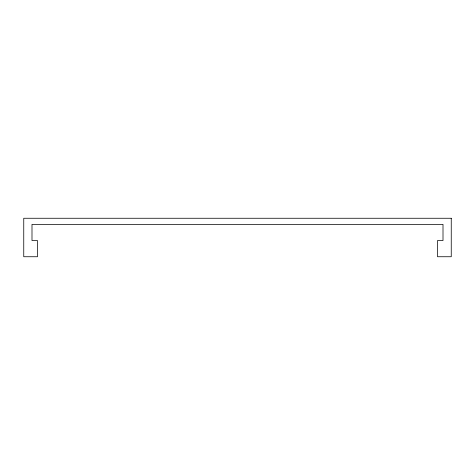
<?xml version="1.0" encoding="UTF-8"?>
<svg xmlns="http://www.w3.org/2000/svg" width="475" height="475" viewBox="0 0 475 475"><rect width="100%" height="100%" fill="white"/><g stroke="black" fill="none" stroke-linecap="round" stroke-linejoin="round"><path stroke-width="0.71" d="M451.25 218.263L23.75 218.263L23.75 256.738L37.489 256.738L37.489 240.552L31.997 240.552L31.997 224.372L443.003 224.372L443.003 240.552L437.511 240.552L437.511 256.738L451.25 256.738L451.25 218.263"/></g></svg>
